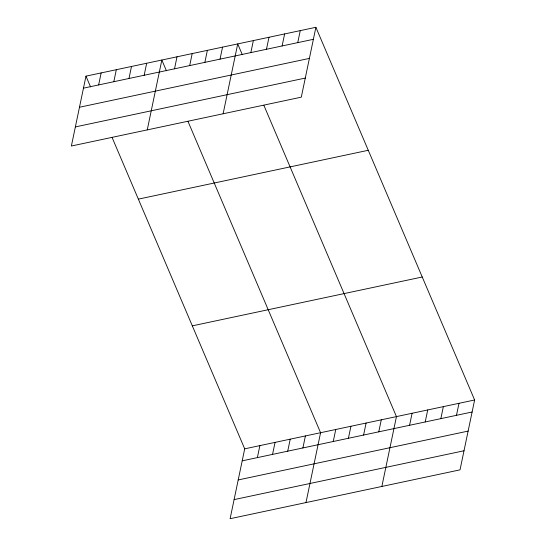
<?xml version="1.0" encoding="UTF-8"?>
<svg xmlns="http://www.w3.org/2000/svg" width="546" height="546" viewBox="0 0 546 546"><rect width="100%" height="100%" fill="white"/><g stroke="black" fill="none" stroke-linecap="round" stroke-linejoin="round"><path stroke-width="0.82" d="M85.975 76.147L71.376 146.014L301.296 97.161L315.888 27.3L85.975 76.147L90.554 86.91M98.635 84.937L101.146 72.925M113.814 81.709L116.318 69.697M128.986 78.487L131.497 66.475M144.158 75.266L146.669 63.254M147.249 129.893L161.841 60.026L166.428 70.789M174.508 68.816L177.02 56.804M189.687 65.588L192.192 53.583M204.859 62.367L207.371 50.355M220.031 59.145L222.543 47.133M223.123 113.773L237.715 43.905L242.301 54.668M250.839 52.6L253.351 40.588M266.475 49.276L268.987 37.264M282.111 45.953L284.623 33.941M297.747 42.636L300.252 30.624M112.162 137.64L244.704 448.839L230.112 518.7L460.025 469.853L474.624 399.986L315.888 27.3M257.371 457.623L259.882 445.611M272.543 454.402L275.054 442.39M287.722 451.173L290.226 439.168M302.894 447.952L305.405 435.94M305.985 502.579L320.577 432.719L188.036 121.519M333.244 441.502L335.756 429.49M348.416 438.281L350.928 426.269M363.595 435.06L366.1 423.048M378.767 431.831L381.279 419.819M381.859 486.459L396.451 416.598L263.909 105.398M409.575 425.286L412.087 413.274M425.211 421.962L427.723 409.957M440.847 418.645L443.352 406.633M456.476 415.322L458.988 403.31M83.463 88.159L313.377 39.312M79.477 107.248L309.391 58.402M75.362 126.918L305.282 78.071M138.356 199.133L368.27 150.286M192.322 325.846L422.242 276.999M244.704 448.839L474.624 399.986M242.199 460.844L472.113 411.998M238.206 479.941L468.127 431.094M234.097 499.61L464.018 450.764"/></g></svg>
